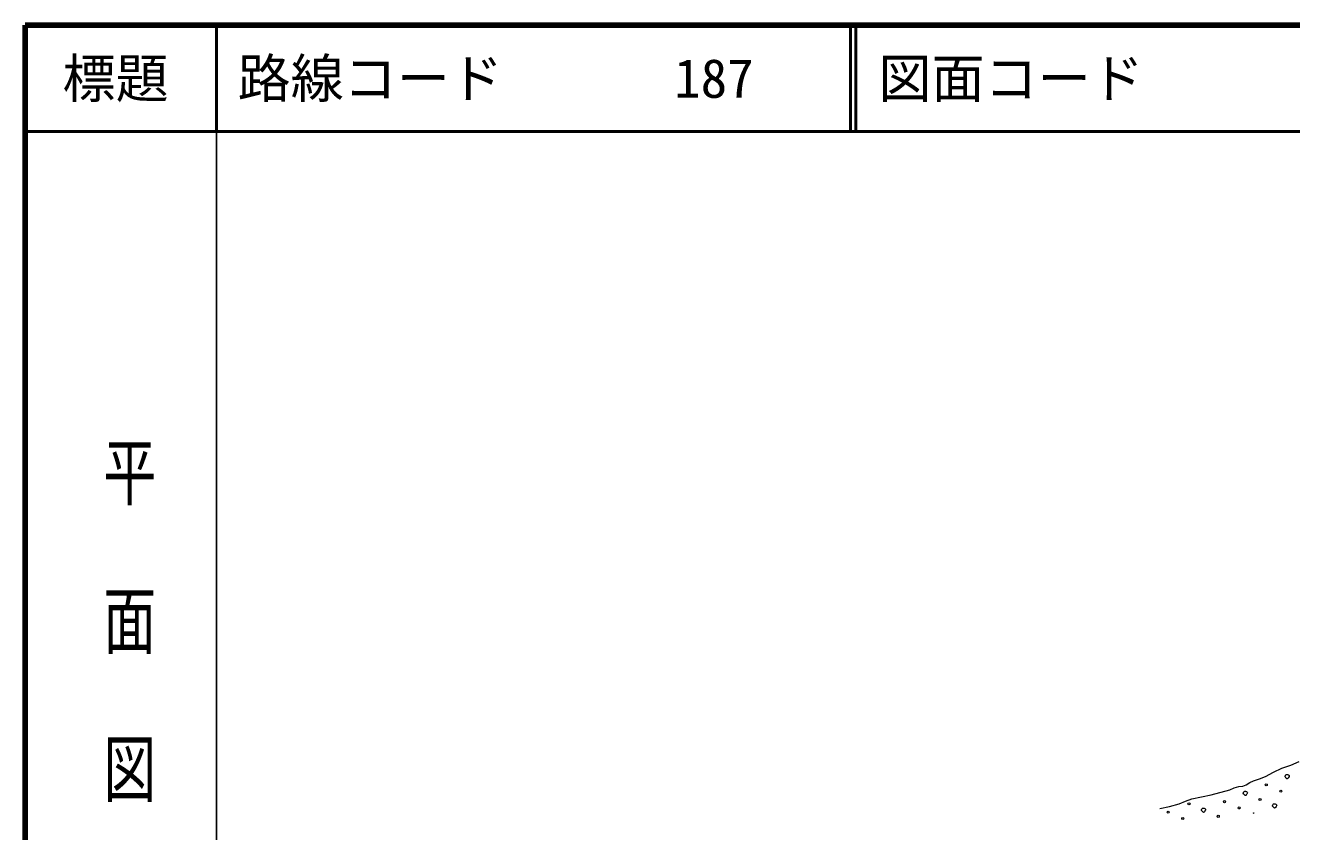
# Model space of a CAD drawing. Units: millimetres, scale not verified. Extents: x 40000 to 680000, y 20000 to 380000.
# Drawn here: x 40000 to 159321, y 303969 to 380000 of the extents above; entities that cross this region are included whole.
import ezdxf
from ezdxf.enums import TextEntityAlignment as Align

# ---------------------------------------------------------------- set-up
doc = ezdxf.new("R2010")
doc.units = ezdxf.units.MM
doc.header["$LTSCALE"] = 1000
for name, color, linetype, lineweight in [('M-TTL', 2, 'Continuous', 140), ('M-TTL-BAND', 7, 'Continuous', 25), ('M-TTL-LINE', 7, 'Continuous', 50), ('S-BGD', 1, 'Continuous', 13)]:
    doc.layers.add(name, color=color, linetype=linetype, lineweight=lineweight)
doc.layers.add('M-TTL-TXT', color=7, linetype='Continuous')
doc.styles.add('@ＭＳ ゴシック', font='')
doc.styles.add('ＭＳ ゴシック', font='')
doc.styles.get('@ＭＳ ゴシック').set_extended_font_data('@MS Gothic')
doc.styles.get('ＭＳ ゴシック').set_extended_font_data('MS Gothic')

msp = doc.modelspace()

# ---------------------------------------------------------------- linework, layer by layer
at = {"layer": 'M-TTL'}
for p, q in [((40000, 380000), (40000, 20000)), ((680000, 380000), (40000, 380000))]:
    msp.add_line(p, q, dxfattribs=at)
at = {"layer": 'M-TTL-BAND'}
msp.add_line((58000, 370000), (58000, 20000), dxfattribs=at)
at = {"layer": 'M-TTL-LINE'}
for p, q in [((58000, 380000), (58000, 370000)), ((117750, 380000), (117750, 370000)), ((118250, 380000), (118250, 370000)), ((40000, 370000), (680000, 370000))]:
    msp.add_line(p, q, dxfattribs=at)
at = {"layer": 'S-BGD'}
for p, q in [((158402, 309951), (159234, 310238)), ((159234, 310238), (160041, 310580)), ((156304, 308942), (156856, 309169)), ((156856, 309169), (157617, 309588)), ((157617, 309588), (158402, 309951)), ((158693, 309174), (158700, 309200)), ((158693, 309146), (158693, 309174)), ((158704, 309127), (158693, 309146)), ((158700, 309200), (158709, 309229)), ((158726, 309097), (158704, 309127)), ((158709, 309229), (158724, 309273)), ((158724, 309273), (158764, 309321)), ((158756, 309078), (158726, 309097)), ((158784, 309054), (158756, 309078)), ((158764, 309321), (158801, 309348)), ((158816, 309020), (158784, 309054)), ((158801, 309348), (158836, 309362)), ((158836, 309362), (158900, 309361)), ((158900, 309361), (158953, 309347)), ((158953, 309347), (158997, 309326)), ((159022, 309089), (158980, 309021)), ((158997, 309326), (159044, 309304)), ((159078, 309166), (159022, 309089)), ((159044, 309304), (159071, 309271)), ((159071, 309271), (159088, 309228)), ((159088, 309228), (159078, 309166)), ((151722, 307456), (153509, 307904)), ((153509, 307904), (153916, 308092)), ((153916, 308092), (154344, 308222)), ((154344, 308222), (154704, 308277)), ((154704, 308277), (155039, 308388)), ((155039, 308388), (155371, 308607)), ((155371, 308607), (155730, 308771)), ((155730, 308771), (156304, 308942)), ((158857, 308968), (158816, 309020)), ((158894, 308960), (158857, 308968)), ((158926, 308969), (158894, 308960)), ((158954, 308983), (158926, 308969)), ((158980, 309021), (158954, 308983)), ((148722, 306591), (149314, 306859)), ((149314, 306859), (149925, 307068)), ((149925, 307068), (151722, 307456)), ((154757, 307591), (154764, 307617)), ((154757, 307563), (154757, 307591)), ((154768, 307544), (154757, 307563)), ((154764, 307617), (154772, 307645)), ((154789, 307514), (154768, 307544)), ((154772, 307645), (154788, 307690)), ((154788, 307690), (154828, 307738)), ((154820, 307495), (154789, 307514)), ((154848, 307471), (154820, 307495)), ((154828, 307738), (154865, 307765)), ((154880, 307437), (154848, 307471)), ((154865, 307765), (154900, 307779)), ((154921, 307385), (154880, 307437)), ((154900, 307779), (154964, 307778)), ((154958, 307377), (154921, 307385)), ((154990, 307386), (154958, 307377)), ((154964, 307778), (155017, 307764)), ((155018, 307400), (154990, 307386)), ((155017, 307764), (155061, 307743)), ((155043, 307438), (155018, 307400)), ((155086, 307505), (155043, 307438)), ((155061, 307743), (155107, 307721)), ((155141, 307583), (155086, 307505)), ((155107, 307721), (155135, 307688)), ((155135, 307688), (155152, 307645)), ((155152, 307645), (155141, 307583)), ((146889, 306155), (147815, 306343)), ((147815, 306343), (148722, 306591)), ((150820, 306008), (150828, 306034)), ((150821, 305980), (150820, 306008)), ((150832, 305960), (150821, 305980)), ((150828, 306034), (150836, 306062)), ((150853, 305931), (150832, 305960)), ((150836, 306062), (150852, 306106)), ((150852, 306106), (150892, 306155)), ((150884, 305912), (150853, 305931)), ((150912, 305888), (150884, 305912)), ((150892, 306155), (150928, 306181)), ((150944, 305854), (150912, 305888)), ((150928, 306181), (150964, 306196)), ((150985, 305802), (150944, 305854)), ((150964, 306196), (151027, 306195)), ((151022, 305794), (150985, 305802)), ((151054, 305803), (151022, 305794)), ((151027, 306195), (151080, 306181)), ((151081, 305817), (151054, 305803)), ((151080, 306181), (151124, 306160)), ((151107, 305855), (151081, 305817)), ((151150, 305922), (151107, 305855)), ((151124, 306160), (151171, 306138)), ((151205, 306000), (151150, 305922)), ((151171, 306138), (151198, 306105)), ((151198, 306105), (151216, 306062)), ((151216, 306062), (151205, 306000)), ((157516, 306414), (157524, 306441)), ((157517, 306386), (157516, 306414)), ((157528, 306367), (157517, 306386)), ((157524, 306441), (157532, 306469)), ((157549, 306338), (157528, 306367)), ((157532, 306469), (157548, 306513)), ((157548, 306513), (157588, 306561)), ((157579, 306319), (157549, 306338)), ((157608, 306294), (157579, 306319)), ((157588, 306561), (157624, 306588)), ((157640, 306260), (157608, 306294)), ((157624, 306588), (157659, 306602)), ((157681, 306209), (157640, 306260)), ((157659, 306602), (157723, 306602)), ((157717, 306201), (157681, 306209)), ((157750, 306209), (157717, 306201)), ((157723, 306602), (157776, 306588)), ((157777, 306224), (157750, 306209)), ((157776, 306588), (157820, 306567)), ((157803, 306261), (157777, 306224)), ((157846, 306329), (157803, 306261)), ((157820, 306567), (157867, 306544)), ((157901, 306406), (157846, 306329)), ((157867, 306544), (157894, 306511)), ((157894, 306511), (157912, 306468)), ((157912, 306468), (157901, 306406))]:
    msp.add_line(p, q, dxfattribs=at)
for centre in [(156928, 308380), (158308, 307792), (149644, 306594), (152992, 306797), (156340, 307000), (147676, 305802), (152404, 305417), (154372, 306209), (149056, 305214)]:
    msp.add_circle(centre, 99.5, dxfattribs=at)
msp.add_arc((155752, 305620), 99.5, 61.02339, 142.00426, dxfattribs=at)

# ---------------------------------------------------------------- texts
at = {"layer": 'M-TTL-BAND', "style": '@ＭＳ ゴシック', "width": 1.4}
msp.add_text('平  面  図', height=3666, rotation=270, dxfattribs=at).set_placement((49777, 306475), align=Align.MIDDLE_RIGHT)
at = {"layer": 'M-TTL-TXT', "style": 'ＭＳ ゴシック'}
msp.add_text('標題', height=3666, dxfattribs=at).set_placement((48500, 375000), align=Align.MIDDLE_CENTER)
for s, p in [('路線コード', (60000, 375000)), ('図面コード', (120380, 375000)), ('187', (101142, 375000))]:
    msp.add_text(s, height=3666, dxfattribs=at).set_placement(p, align=Align.MIDDLE_LEFT)

doc.saveas('drawing.dxf')
